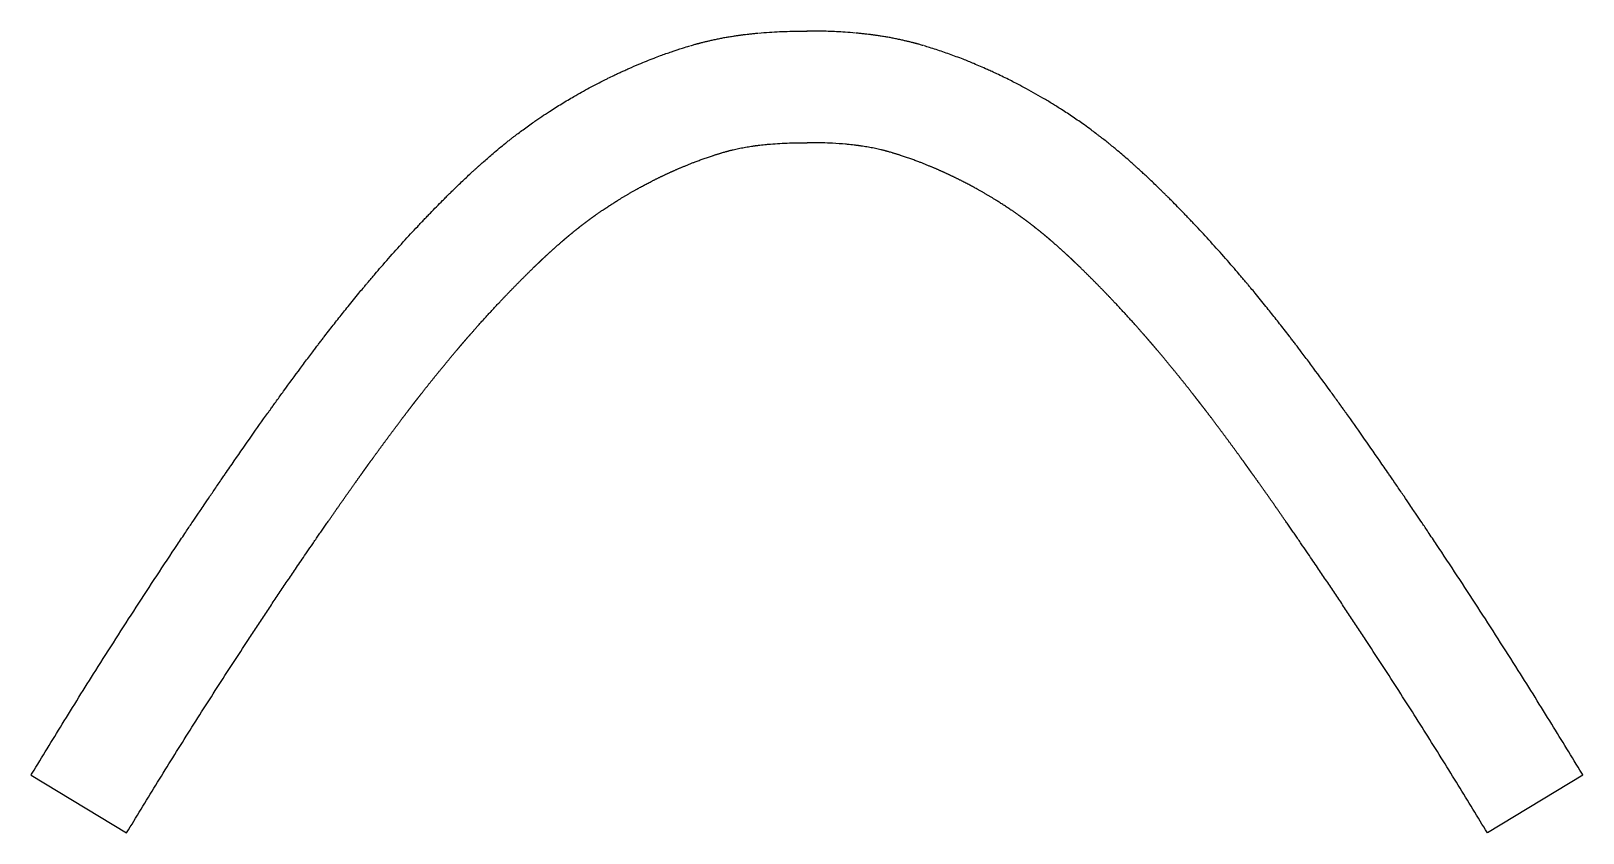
# Model space of a CAD drawing. Header units: millimetres. Extents: x -2789 to 12250, y -4440 to 7168.
# Drawn here: x 1975 to 2601, y 3019 to 3342 of the extents above; entities that cross this region are included whole.
import ezdxf

# ---------------------------------------------------------------- set-up
doc = ezdxf.new("R2010")
doc.units = ezdxf.units.MM
doc.header["$MEASUREMENT"] = 0

msp = doc.modelspace()

# ---------------------------------------------------------------- linework, layer by layer
for p, q in [((1975.04585, 3042.48698), (2013.5769, 3019.24137)), ((2600.62144, 3042.48698), (2562.0904, 3019.24137))]:
    msp.add_line(p, q)
at = {"color": 7, "linetype": 'Continuous'}
for points, knots in [([(2240.92229, 3336.61158), (2241.42501, 3336.75697), (2241.94028, 3336.90447), (2242.64018, 3337.10198), (2242.87116, 3337.16659), (2243.2698, 3337.27717), (2243.43936, 3337.32386), (2243.69596, 3337.39383), (2243.77891, 3337.41633), (2243.89969, 3337.44892), (2243.93424, 3337.45822), (2243.98441, 3337.4717), (2244.0008, 3337.4761), (2244.03758, 3337.48596), (2244.06751, 3337.49396), (2244.11428, 3337.50645), (2244.13476, 3337.51191), (2244.18427, 3337.5251), (2244.21242, 3337.53259), (2244.2682, 3337.54742), (2244.29591, 3337.55478), (2244.37848, 3337.57668), (2244.43282, 3337.59105), (2244.59197, 3337.63304), (2244.68945, 3337.65862), (2244.89212, 3337.7116), (2244.99635, 3337.73874), (2245.20764, 3337.79346), (2245.31292, 3337.82059), (2245.62724, 3337.90119), (2245.83377, 3337.9536), (2246.24555, 3338.05706), (2246.45193, 3338.1084), (2247.07282, 3338.26122), (2247.48792, 3338.36121), (2248.31613, 3338.55643), (2248.73025, 3338.65193), (2249.71793, 3338.87475), (2250.29729, 3339.00147), (2251.46921, 3339.24935), (2252.0523, 3339.36853), (2253.21296, 3339.59816), (2253.79131, 3339.70878), (2254.91397, 3339.91596), (2255.45757, 3340.01275), (2256.62231, 3340.21296), (2257.25251, 3340.31689), (2258.39229, 3340.49683), (2258.89687, 3340.57371), (2259.65058, 3340.68442), (2259.8965, 3340.71989), (2260.28292, 3340.77466), (2260.42347, 3340.79439), (2260.72805, 3340.83664), (2260.89337, 3340.85927), (2261.17321, 3340.89717), (2261.29521, 3340.91355), (2261.50772, 3340.94175), (2261.59419, 3340.95312), (2261.76381, 3340.97526), (2261.85098, 3340.98656), (2262.12121, 3341.02133), (2262.30765, 3341.04493), (2262.67654, 3341.09088), (2262.86105, 3341.11349), (2263.48203, 3341.18843), (2263.92454, 3341.23994), (2264.8831, 3341.34768), (2265.40359, 3341.40391), (2266.51083, 3341.51867), (2267.09575, 3341.57673), (2267.80417, 3341.64434), (2267.93035, 3341.65628), (2268.05642, 3341.66809)], [0.0049469751, 0.0049469751, 0.0049469751, 0.0049469751, 0.0548192393, 0.0548192393, 0.0812972154, 0.0812972154, 0.1033127945, 0.1033127945, 0.1135452916, 0.1135452916, 0.1185151523, 0.1185151523, 0.1213829772, 0.1213829772, 0.124250802, 0.124250802, 0.1271186268, 0.1271186268, 0.1299864516, 0.1299864516, 0.1328542764, 0.1328542764, 0.1385899261, 0.1385899261, 0.1500612253, 0.1500612253, 0.1615325246, 0.1615325246, 0.1730038239, 0.1730038239, 0.1959464224, 0.1959464224, 0.2188890209, 0.2188890209, 0.264774218, 0.264774218, 0.310659415, 0.310659415, 0.3740237904, 0.3740237904, 0.4373881658, 0.4373881658, 0.5007525412, 0.5007525412, 0.5601917195, 0.5601917195, 0.6294627688, 0.6294627688, 0.6838335657, 0.6838335657, 0.7103078836, 0.7103078836, 0.7257488127, 0.7257488127, 0.7423010755, 0.7423010755, 0.75621299, 0.75621299, 0.7668279344, 0.7668279344, 0.7774428789, 0.7774428789, 0.7986727677, 0.7986727677, 0.8199026566, 0.8199026566, 0.8696053687, 0.8696053687, 0.925329982, 0.925329982, 0.9845775726, 0.9845775726, 0.9974194251, 0.9974194251, 0.9974194251, 0.9974194251]), ([(2268.23803, 3341.68474), (2269.72649, 3341.81814), (2271.20245, 3341.93116), (2274.03561, 3342.11532), (2275.40213, 3342.18959), (2278.14549, 3342.31265), (2279.5192, 3342.36107), (2282.25345, 3342.43387), (2283.6163, 3342.45839), (2285.93067, 3342.48233), (2286.88432, 3342.48703), (2287.83581, 3342.48698)], [0.00007817154, 0.00007817154, 0.00007817154, 0.00007817154, 0.00433148743, 0.00433148743, 0.00830990933, 0.00830990933, 0.01228833123, 0.01228833123, 0.01626675313, 0.01626675313, 0.01906552462, 0.01906552462, 0.01906552462, 0.01906552462]), ([(2307.42927, 3341.68474), (2306.00222, 3341.81264), (2304.58409, 3341.92202), (2302.03582, 3342.09008), (2300.9059, 3342.15443), (2298.63272, 3342.26567), (2297.49537, 3342.31214), (2294.08359, 3342.42616), (2291.8219, 3342.46778), (2288.99116, 3342.48528), (2288.41094, 3342.48701), (2287.83149, 3342.48698)], [0.00007817154, 0.00007817154, 0.00007817154, 0.00007817154, 0.0041624689, 0.0041624689, 0.00746213453, 0.00746213453, 0.01076180017, 0.01076180017, 0.01736113144, 0.01736113144, 0.01906552462, 0.01906552462, 0.01906552462, 0.01906552462]), ([(2334.74501, 3336.61158), (2334.24229, 3336.75697), (2333.72702, 3336.90447), (2333.02711, 3337.10198), (2332.79614, 3337.16659), (2332.3975, 3337.27717), (2332.22794, 3337.32386), (2331.97134, 3337.39383), (2331.88839, 3337.41633), (2331.76761, 3337.44892), (2331.73306, 3337.45822), (2331.68289, 3337.4717), (2331.66649, 3337.4761), (2331.62972, 3337.48596), (2331.59979, 3337.49396), (2331.55302, 3337.50645), (2331.53254, 3337.51191), (2331.48302, 3337.5251), (2331.45488, 3337.53259), (2331.3991, 3337.54742), (2331.37139, 3337.55478), (2331.28881, 3337.57668), (2331.23447, 3337.59105), (2331.07533, 3337.63304), (2330.97785, 3337.65862), (2330.77518, 3337.7116), (2330.67095, 3337.73874), (2330.45965, 3337.79346), (2330.35438, 3337.82059), (2330.04005, 3337.90119), (2329.83353, 3337.9536), (2329.42175, 3338.05706), (2329.21537, 3338.1084), (2328.59448, 3338.26122), (2328.17937, 3338.36121), (2327.35117, 3338.55643), (2326.93705, 3338.65193), (2325.94937, 3338.87475), (2325.37, 3339.00147), (2324.19808, 3339.24935), (2323.615, 3339.36853), (2322.45434, 3339.59816), (2321.87599, 3339.70878), (2320.75333, 3339.91596), (2320.20972, 3340.01275), (2319.04499, 3340.21296), (2318.41478, 3340.31689), (2317.275, 3340.49683), (2316.77042, 3340.57371), (2316.01672, 3340.68442), (2315.7708, 3340.71989), (2315.38438, 3340.77466), (2315.24382, 3340.79439), (2314.93925, 3340.83664), (2314.77392, 3340.85927), (2314.49408, 3340.89717), (2314.37209, 3340.91355), (2314.15958, 3340.94175), (2314.07311, 3340.95312), (2313.90349, 3340.97526), (2313.81632, 3340.98656), (2313.54609, 3341.02133), (2313.35965, 3341.04493), (2312.99076, 3341.09088), (2312.80625, 3341.11349), (2312.18528, 3341.18843), (2311.74277, 3341.23994), (2310.78421, 3341.34768), (2310.26372, 3341.40391), (2309.15647, 3341.51867), (2308.57155, 3341.57673), (2307.86313, 3341.64434), (2307.73695, 3341.65628), (2307.61088, 3341.66809)], [0.0049469751, 0.0049469751, 0.0049469751, 0.0049469751, 0.0548192393, 0.0548192393, 0.0812972154, 0.0812972154, 0.1033127945, 0.1033127945, 0.1135452916, 0.1135452916, 0.1185151523, 0.1185151523, 0.1213829772, 0.1213829772, 0.124250802, 0.124250802, 0.1271186269, 0.1271186269, 0.1299864518, 0.1299864518, 0.1328542766, 0.1328542766, 0.1385899263, 0.1385899263, 0.1500612257, 0.1500612257, 0.1615325252, 0.1615325252, 0.1730038246, 0.1730038246, 0.1959464234, 0.1959464234, 0.2188890223, 0.2188890223, 0.26477422, 0.26477422, 0.3106594177, 0.3106594177, 0.3740237964, 0.3740237964, 0.4373881752, 0.4373881752, 0.5007525539, 0.5007525539, 0.5601917582, 0.5601917582, 0.6294633132, 0.6294633132, 0.6838338807, 0.6838338807, 0.7103079357, 0.7103079357, 0.7257488697, 0.7257488697, 0.7423011572, 0.7423011572, 0.7562130128, 0.7562130128, 0.7668279282, 0.7668279282, 0.7774428436, 0.7774428436, 0.7986726744, 0.7986726744, 0.8199025053, 0.8199025053, 0.8696047105, 0.8696047105, 0.9253298615, 0.9253298615, 0.9845774094, 0.9845774094, 0.9974194251, 0.9974194251, 0.9974194251, 0.9974194251]), ([(2053.33324, 3163.95854), (2054.57054, 3165.75609), (2055.78734, 3167.5187), (2059.37663, 3172.70217), (2061.68801, 3176.01864), (2066.14811, 3182.37364), (2068.29737, 3185.41292), (2070.59213, 3188.6313), (2070.81863, 3188.94866), (2071.27204, 3189.58335), (2071.47116, 3189.86184), (2071.87568, 3190.42696), (2072.05106, 3190.67184), (2072.37201, 3191.11962), (2072.53286, 3191.34389), (2073.13876, 3192.18811), (2073.58139, 3192.80369), (2074.97507, 3194.73831), (2075.92073, 3196.04562), (2079.15869, 3200.50317), (2081.41431, 3203.57546), (2084.75325, 3208.07263), (2085.8691, 3209.56665), (2087.52619, 3211.77182), (2088.0752, 3212.50015), (2088.9846, 3213.70278), (2089.34682, 3214.18078), (2089.90428, 3214.91483), (2090.09804, 3215.16966), (2090.37801, 3215.53749), (2090.46665, 3215.6539), (2090.6928, 3215.95065), (2090.83213, 3216.13332), (2091.14578, 3216.54421), (2091.32071, 3216.77315), (2091.65945, 3217.21598), (2091.82657, 3217.43419), (2092.16136, 3217.8709), (2092.32879, 3218.08907), (2092.83119, 3218.743), (2093.16627, 3219.17823), (2094.15561, 3220.46044), (2094.80831, 3221.30272), (2096.70083, 3223.73444), (2097.93565, 3225.30781), (2100.39088, 3228.40944), (2101.6106, 3229.93687), (2104.29273, 3233.26566), (2105.75099, 3235.05554), (2107.76671, 3237.50154), (2108.33371, 3238.18646), (2109.21146, 3239.24185), (2109.52383, 3239.61648), (2110.06786, 3240.26723), (2110.29698, 3240.54078), (2110.68635, 3241.00477), (2110.85777, 3241.20873), (2111.20886, 3241.62588), (2111.39155, 3241.84265), (2111.75082, 3242.26826), (2111.92946, 3242.47957), (2112.28705, 3242.9019), (2112.46601, 3243.11295), (2113.0034, 3243.74576), (2113.36242, 3244.16725), (2114.54391, 3245.5502), (2115.36786, 3246.50799), (2118.1505, 3249.72044), (2120.11816, 3251.955), (2124.0745, 3256.37445), (2126.06359, 3258.55976), (2129.01164, 3261.74477), (2129.9547, 3262.75565), (2131.36731, 3264.25797), (2131.84467, 3264.76356), (2132.72431, 3265.69143), (2133.1267, 3266.11448), (2133.94409, 3266.97106), (2134.36056, 3267.40605), (2135.18812, 3268.26735), (2135.60124, 3268.69581), (2136.83863, 3269.97461), (2137.65918, 3270.8166), (2139.30284, 3272.4914), (2140.12459, 3273.32277), (2141.42485, 3274.62877), (2141.9042, 3275.10819), (2142.57158, 3275.77281), (2142.758, 3275.95815), (2143.12783, 3276.32524), (2143.30995, 3276.50574), (2143.6929, 3276.88453), (2143.88838, 3277.07755), (2144.30019, 3277.48343), (2144.50521, 3277.68508), (2145.11762, 3278.28617), (2145.52042, 3278.67988), (2146.32664, 3279.46467), (2146.72748, 3279.85322), (2147.78095, 3280.87), (2148.42989, 3281.49184), (2149.71658, 3282.71584), (2150.35562, 3283.31924), (2151.58543, 3284.47141), (2152.17219, 3285.01711), (2153.11743, 3285.8896), (2153.47625, 3286.21923), (2154.1011, 3286.79045), (2154.36887, 3287.03433), (2154.85316, 3287.47387), (2155.06942, 3287.6696), (2155.42807, 3287.99297), (2155.55619, 3288.10827), (2155.8656, 3288.38623), (2156.05579, 3288.55671), (2156.70969, 3289.14111), (2157.17061, 3289.55016), (2158.85126, 3291.03168), (2160.06565, 3292.08255), (2162.11789, 3293.82504), (2162.96402, 3294.53368), (2164.64504, 3295.92184), (2165.48766, 3296.60767), (2166.59743, 3297.49801), (2166.87607, 3297.72047), (2167.33965, 3298.08872), (2167.53091, 3298.24011), (2167.91049, 3298.53945), (2168.10093, 3298.68911), (2168.67428, 3299.13806), (2169.0592, 3299.43736), (2169.76625, 3299.98343), (2170.09415, 3300.23524), (2170.74561, 3300.73249), (2171.07197, 3300.98012), (2172.05294, 3301.71997), (2172.70936, 3302.20912), (2174.80604, 3303.75278), (2176.25962, 3304.79512), (2178.25375, 3306.18811), (2178.77505, 3306.54891), (2179.82501, 3307.26905), (2180.35153, 3307.62689), (2181.93568, 3308.69366), (2182.99789, 3309.39587), (2185.68234, 3311.13781), (2187.31543, 3312.16766), (2190.59088, 3314.17543), (2192.2422, 3315.15918), (2195.94118, 3317.30025), (2197.99291, 3318.44641), (2202.15117, 3320.68614), (2204.25252, 3321.77642), (2206.76017, 3323.03007), (2207.15847, 3323.22778), (2208.35488, 3323.81741), (2209.1696, 3324.21307), (2210.47796, 3324.83892), (2210.97019, 3325.0723), (2211.94298, 3325.52953), (2212.4297, 3325.75637), (2213.39743, 3326.20324), (2213.8811, 3326.42457), (2214.93143, 3326.90073), (2215.49886, 3327.15511), (2217.40309, 3327.99947), (2218.74574, 3328.57925), (2222.12719, 3329.99946), (2224.15551, 3330.81523), (2227.0449, 3331.92554), (2227.90104, 3332.24803), (2229.50757, 3332.84081), (2230.24905, 3333.10946), (2231.73902, 3333.63964), (2232.48435, 3333.89995), (2234.72151, 3334.66639), (2236.21449, 3335.15804), (2238.65939, 3335.92988), (2239.61027, 3336.22186), (2240.56191, 3336.50572)], [0.0000881401, 0.0000881401, 0.0000881401, 0.0000881401, 0.0230739635, 0.0230739635, 0.0690456102, 0.0690456102, 0.1150172569, 0.1150172569, 0.1200936687, 0.1200936687, 0.1251700805, 0.1251700805, 0.1281846068, 0.1281846068, 0.1311991331, 0.1311991331, 0.1395234172, 0.1395234172, 0.1575039871, 0.1575039871, 0.2015762351, 0.2015762351, 0.2240403098, 0.2240403098, 0.2352663191, 0.2352663191, 0.2427415255, 0.2427415255, 0.2467575155, 0.2467575155, 0.2486801413, 0.2486801413, 0.251368395, 0.251368395, 0.2544087226, 0.2544087226, 0.2574490501, 0.2574490501, 0.2604893777, 0.2604893777, 0.2665700328, 0.2665700328, 0.2784886453, 0.2784886453, 0.3012369814, 0.3012369814, 0.3239853174, 0.3239853174, 0.3515314434, 0.3515314434, 0.3623577162, 0.3623577162, 0.3683407153, 0.3683407153, 0.3727793236, 0.3727793236, 0.3759547277, 0.3759547277, 0.3791301317, 0.3791301317, 0.3823055358, 0.3823055358, 0.3854809399, 0.3854809399, 0.3918317481, 0.3918317481, 0.4063701133, 0.4063701133, 0.440811039, 0.440811039, 0.4752519647, 0.4752519647, 0.4915172493, 0.4915172493, 0.4996024302, 0.4996024302, 0.5063158459, 0.5063158459, 0.5131267534, 0.5131267534, 0.5199376608, 0.5199376608, 0.5335594757, 0.5335594757, 0.5471812905, 0.5471812905, 0.5551405405, 0.5551405405, 0.5582412476, 0.5582412476, 0.5613419548, 0.5613419548, 0.5644426619, 0.5644426619, 0.567543369, 0.567543369, 0.5737447833, 0.5737447833, 0.5799461975, 0.5799461975, 0.590099908, 0.590099908, 0.6002536185, 0.6002536185, 0.6097623257, 0.6097623257, 0.6156224412, 0.6156224412, 0.619991742, 0.619991742, 0.6237206804, 0.6237206804, 0.6257319001, 0.6257319001, 0.6284740241, 0.6284740241, 0.6353004861, 0.6353004861, 0.6533233417, 0.6533233417, 0.6659585612, 0.6659585612, 0.6785937807, 0.6785937807, 0.6828371961, 0.6828371961, 0.6856612957, 0.6856612957, 0.6884853954, 0.6884853954, 0.6941335947, 0.6941335947, 0.6987861239, 0.6987861239, 0.7034386532, 0.7034386532, 0.7127437116, 0.7127437116, 0.7330527246, 0.7330527246, 0.7403138322, 0.7403138322, 0.7475749398, 0.7475749398, 0.762097155, 0.762097155, 0.7840690908, 0.7840690908, 0.8060410267, 0.8060410267, 0.8328943956, 0.8328943956, 0.8597477645, 0.8597477645, 0.8648107953, 0.8648107953, 0.8749368568, 0.8749368568, 0.8809949491, 0.8809949491, 0.8868481763, 0.8868481763, 0.8927014035, 0.8927014035, 0.8995632709, 0.8995632709, 0.9159230959, 0.9159230959, 0.9407251934, 0.9407251934, 0.9511604964, 0.9511604964, 0.9602951395, 0.9602951395, 0.9694297827, 0.9694297827, 0.987699069, 0.987699069, 0.9993125159, 0.9993125159, 0.9993125159, 0.9993125159]), ([(2522.33406, 3163.95854), (2521.09676, 3165.75609), (2519.87996, 3167.5187), (2516.29066, 3172.70217), (2513.97929, 3176.01864), (2509.51919, 3182.37364), (2507.36993, 3185.41292), (2505.07517, 3188.6313), (2504.84867, 3188.94866), (2504.39525, 3189.58335), (2504.19614, 3189.86184), (2503.79162, 3190.42696), (2503.61623, 3190.67184), (2503.29529, 3191.11962), (2503.13444, 3191.34389), (2502.52854, 3192.18811), (2502.08591, 3192.80369), (2500.69223, 3194.73831), (2499.74657, 3196.04562), (2496.5086, 3200.50317), (2494.25299, 3203.57546), (2490.91405, 3208.07263), (2489.7982, 3209.56665), (2488.14111, 3211.77182), (2487.59209, 3212.50015), (2486.68269, 3213.70278), (2486.32048, 3214.18078), (2485.76301, 3214.91483), (2485.56926, 3215.16966), (2485.28929, 3215.53749), (2485.20065, 3215.6539), (2484.9745, 3215.95065), (2484.83517, 3216.13332), (2484.52152, 3216.54421), (2484.34659, 3216.77315), (2484.00785, 3217.21597), (2483.84073, 3217.43419), (2483.50594, 3217.8709), (2483.3385, 3218.08907), (2482.83611, 3218.743), (2482.50102, 3219.17823), (2481.51169, 3220.46044), (2480.85899, 3221.30272), (2478.96646, 3223.73444), (2477.73165, 3225.30781), (2475.27642, 3228.40945), (2474.0567, 3229.93687), (2471.37455, 3233.26567), (2469.91628, 3235.05557), (2467.90058, 3237.50156), (2467.3336, 3238.18644), (2466.45587, 3239.24181), (2466.1435, 3239.61644), (2465.59947, 3240.26719), (2465.37034, 3240.54075), (2464.98103, 3241.00467), (2464.80968, 3241.20855), (2464.45872, 3241.62554), (2464.27611, 3241.84222), (2463.91697, 3242.26768), (2463.73839, 3242.47891), (2463.38093, 3242.90109), (2463.20204, 3243.11207), (2462.66485, 3243.74464), (2462.30597, 3244.16598), (2461.1243, 3245.54913), (2460.30005, 3246.50729), (2457.51803, 3249.71902), (2455.55131, 3251.95253), (2451.59687, 3256.36994), (2449.60874, 3258.55426), (2446.65563, 3261.74482), (2445.70654, 3262.76217), (2444.29106, 3264.26743), (2443.81671, 3264.76981), (2442.94713, 3265.68705), (2442.55171, 3266.10279), (2441.74234, 3266.95104), (2441.32673, 3267.38518), (2440.50082, 3268.24488), (2440.08852, 3268.67254), (2438.85358, 3269.94899), (2438.03466, 3270.78942), (2436.39434, 3272.46109), (2435.57424, 3273.29093), (2434.27324, 3274.59793), (2433.79155, 3275.07979), (2433.00177, 3275.86642), (2432.69689, 3276.16925), (2432.09374, 3276.76677), (2431.76425, 3277.09226), (2431.0896, 3277.75655), (2430.75559, 3278.08429), (2430.09116, 3278.73409), (2429.75984, 3279.057), (2428.7701, 3280.01833), (2428.11488, 3280.65031), (2426.8941, 3281.81925), (2426.33102, 3282.35499), (2425.20789, 3283.41657), (2424.6488, 3283.94144), (2423.63291, 3284.88865), (2423.17227, 3285.31568), (2422.25686, 3286.15917), (2421.80237, 3286.57541), (2421.09231, 3287.22166), (2420.84279, 3287.44797), (2420.49673, 3287.76076), (2420.39204, 3287.85524), (2420.18365, 3288.04298), (2420.07774, 3288.13825), (2419.79983, 3288.38789), (2419.61877, 3288.5502), (2419.04577, 3289.06237), (2418.65529, 3289.40934), (2417.87422, 3290.09943), (2417.48424, 3290.442), (2416.31563, 3291.46247), (2415.53733, 3292.13398), (2413.99108, 3293.45199), (2413.21902, 3294.10203), (2411.88613, 3295.20992), (2411.3291, 3295.6686), (2410.38062, 3296.44218), (2409.99066, 3296.75806), (2409.33243, 3297.28771), (2409.06033, 3297.50563), (2408.24497, 3298.15546), (2407.68679, 3298.59585), (2406.79485, 3299.29215), (2406.46302, 3299.54964), (2405.82216, 3300.04407), (2405.50613, 3300.28654), (2404.88049, 3300.76376), (2404.56709, 3301.00145), (2403.62515, 3301.71174), (2402.99489, 3302.18153), (2401.45729, 3303.31445), (2400.54581, 3303.975), (2398.87419, 3305.16655), (2398.11351, 3305.70136), (2396.59947, 3306.7518), (2395.83921, 3307.27235), (2393.54881, 3308.81989), (2392.00905, 3309.83279), (2389.22101, 3311.61798), (2387.97554, 3312.39822), (2385.48126, 3313.9274), (2384.22623, 3314.68031), (2380.43794, 3316.90388), (2377.88463, 3318.33789), (2374.18437, 3320.32377), (2373.07189, 3320.90915), (2371.19283, 3321.8785), (2370.43188, 3322.26575), (2368.79903, 3323.0856), (2367.93129, 3323.51471), (2366.15673, 3324.37787), (2365.26132, 3324.80627), (2363.72726, 3325.52862), (2363.08516, 3325.82762), (2361.8082, 3326.41503), (2361.17004, 3326.70505), (2359.61914, 3327.40113), (2358.71548, 3327.79947), (2356.9008, 3328.58524), (2355.99291, 3328.97119), (2353.6267, 3329.95816), (2352.17661, 3330.54451), (2349.82432, 3331.4657), (2348.92547, 3331.81058), (2346.22728, 3332.82415), (2344.44245, 3333.46601), (2340.86335, 3334.69679), (2339.0716, 3335.2844), (2336.55374, 3336.06886), (2335.82978, 3336.28964), (2335.10539, 3336.50572)], [0.0000881401, 0.0000881401, 0.0000881401, 0.0000881401, 0.0230739635, 0.0230739635, 0.0690456102, 0.0690456102, 0.1150172569, 0.1150172569, 0.1200936687, 0.1200936687, 0.1251700805, 0.1251700805, 0.1281846068, 0.1281846068, 0.1311991331, 0.1311991331, 0.1395234172, 0.1395234172, 0.1575039871, 0.1575039871, 0.2015762351, 0.2015762351, 0.2240403098, 0.2240403098, 0.2352663191, 0.2352663191, 0.2427415254, 0.2427415254, 0.2467575157, 0.2467575157, 0.2486801416, 0.2486801416, 0.2513683885, 0.2513683885, 0.2544087174, 0.2544087174, 0.2574490463, 0.2574490463, 0.2604893752, 0.2604893752, 0.2665700329, 0.2665700329, 0.2784886501, 0.2784886501, 0.301236989, 0.301236989, 0.3239853279, 0.3239853279, 0.3515316899, 0.3515316899, 0.3623574913, 0.3623574913, 0.368340525, 0.368340525, 0.3727791827, 0.3727791827, 0.3759534146, 0.3759534146, 0.3791276465, 0.3791276465, 0.3823018784, 0.3823018784, 0.3854761103, 0.3854761103, 0.3918245741, 0.3918245741, 0.4063683106, 0.4063683106, 0.4407929316, 0.4407929316, 0.4752175527, 0.4752175527, 0.4915866436, 0.4915866436, 0.4996176001, 0.4996176001, 0.5062154801, 0.5062154801, 0.5130125157, 0.5130125157, 0.5198095512, 0.5198095512, 0.5334036223, 0.5334036223, 0.5469976933, 0.5469976933, 0.5549964481, 0.5549964481, 0.5600865822, 0.5600865822, 0.5651767163, 0.5651767163, 0.5702668504, 0.5702668504, 0.5753569845, 0.5753569845, 0.5855372528, 0.5855372528, 0.5944504347, 0.5944504347, 0.6033636166, 0.6033636166, 0.6108278518, 0.6108278518, 0.6182677303, 0.6182677303, 0.6224757777, 0.6224757777, 0.6241300681, 0.6241300681, 0.6257843585, 0.6257843585, 0.6283948275, 0.6283948275, 0.634168178, 0.634168178, 0.6399415285, 0.6399415285, 0.6514862653, 0.6514862653, 0.6630310021, 0.6630310021, 0.6714337327, 0.6714337327, 0.6772964209, 0.6772964209, 0.6814368736, 0.6814368736, 0.689717779, 0.689717779, 0.6945765508, 0.6945765508, 0.699043701, 0.699043701, 0.7035108512, 0.7035108512, 0.7124451515, 0.7124451515, 0.7252352906, 0.7252352906, 0.7357446605, 0.7357446605, 0.7462540304, 0.7462540304, 0.7672727702, 0.7672727702, 0.7840053674, 0.7840053674, 0.8007379646, 0.8007379646, 0.8342031589, 0.8342031589, 0.848483994, 0.848483994, 0.8582032973, 0.8582032973, 0.8692823791, 0.8692823791, 0.8803614609, 0.8803614609, 0.8880864143, 0.8880864143, 0.8958113677, 0.8958113677, 0.9068676761, 0.9068676761, 0.9179239846, 0.9179239846, 0.9356643507, 0.9356643507, 0.9466259371, 0.9466259371, 0.96854911, 0.96854911, 0.9904722828, 0.9904722828, 0.9993125159, 0.9993125159, 0.9993125159, 0.9993125159]), ([(2303.41234, 3296.86438), (2301.66325, 3297.02114), (2299.912, 3297.1425), (2296.74462, 3297.30774), (2295.35934, 3297.36296), (2292.56609, 3297.4429), (2291.15198, 3297.46794), (2289.0967, 3297.48455), (2288.46645, 3297.48701), (2287.83365, 3297.48698)], [0.00007817154, 0.00007817154, 0.00007817154, 0.00007817154, 0.00681057953, 0.00681057953, 0.01183370575, 0.01183370575, 0.01685683197, 0.01685683197, 0.01906552462, 0.01906552462, 0.01906552462, 0.01906552462]), ([(1975.04585, 3042.48698), (1975.21134, 3042.76128), (1975.37688, 3043.03555), (1979.53131, 3049.91562), (1983.5562, 3056.50999), (1992.0738, 3070.31767), (1996.57357, 3077.52836), (2006.50854, 3093.26557), (2011.96156, 3101.78544), (2022.95853, 3118.73422), (2028.50496, 3127.16681), (2035.19204, 3137.19646), (2036.30838, 3138.86625), (2038.25189, 3141.76531), (2039.07671, 3142.9932), (2040.58988, 3145.24118), (2041.27729, 3146.26068), (2042.37915, 3147.89215), (2042.7899, 3148.49977), (2043.72062, 3149.8754), (2044.2439, 3150.64797), (2045.53786, 3152.55488), (2046.32608, 3153.71377), (2048.01307, 3156.18867), (2048.90937, 3157.50106), (2050.29833, 3159.53135), (2050.75269, 3160.19501), (2051.55844, 3161.3711), (2051.90567, 3161.87768), (2052.60452, 3162.89672), (2052.95402, 3163.40613), (2053.29966, 3163.90969)], [0.90671888082, 0.90671888082, 0.90671888082, 0.90671888082, 0.90735466695, 0.90735466695, 0.9226686669, 0.9226686669, 0.93945341105, 0.93945341105, 0.95947253638, 0.95947253638, 0.97949166171, 0.97949166171, 0.98350164598, 0.98350164598, 0.98644459865, 0.98644459865, 0.98885877592, 0.98885877592, 0.99029172197, 0.99029172197, 0.99211757298, 0.99211757298, 0.99461989407, 0.99461989407, 0.99712221516, 0.99712221516, 0.99829786951, 0.99829786951, 0.99915808644, 0.99915808644, 0.99998888687, 0.99998888687, 0.99998888687, 0.99998888687]), ([(2600.62144, 3042.48698), (2600.45596, 3042.76128), (2600.29042, 3043.03555), (2596.13599, 3049.91562), (2592.1111, 3056.50999), (2583.5935, 3070.31766), (2579.09373, 3077.52836), (2569.15876, 3093.26557), (2563.70574, 3101.78543), (2552.70878, 3118.73421), (2547.16234, 3127.1668), (2540.47527, 3137.19644), (2539.35894, 3138.86623), (2537.41541, 3141.76531), (2536.59057, 3142.99322), (2535.07739, 3145.24123), (2534.38997, 3146.26074), (2533.28816, 3147.89213), (2532.87746, 3148.49967), (2531.94679, 3149.87523), (2531.42352, 3150.6478), (2530.12957, 3152.55468), (2529.34137, 3153.71355), (2527.65442, 3156.18838), (2526.75814, 3157.50074), (2525.36918, 3159.53104), (2524.9148, 3160.19473), (2524.10901, 3161.37088), (2523.76176, 3161.87749), (2523.06285, 3162.89661), (2522.71332, 3163.40608), (2522.36764, 3163.90969)], [0.90671888082, 0.90671888082, 0.90671888082, 0.90671888082, 0.9073546667, 0.9073546667, 0.92266866622, 0.92266866622, 0.93945340985, 0.93945340985, 0.95947253057, 0.95947253057, 0.9794916513, 0.9794916513, 0.98350162341, 0.98350162341, 0.98644464261, 0.98644464261, 0.98885881999, 0.98885881999, 0.99029158631, 0.99029158631, 0.9921174386, 0.9921174386, 0.99461972368, 0.99461972368, 0.99712200876, 0.99712200876, 0.99829772792, 0.99829772792, 0.99915799679, 0.99915799679, 0.99998888687, 0.99998888687, 0.99998888687, 0.99998888687])]:
    msp.add_open_spline(points, degree=3, knots=knots, dxfattribs=at)
at = {"color": 7, "linetype": 'Continuous', "lineweight": 25}
for points, degree, knots in [([(2253.42468, 3293.38323), (2253.68395, 3293.45821), (2254.23257, 3293.61584), (2254.87736, 3293.79806), (2255.32103, 3293.92091), (2255.55085, 3293.98342), (2255.66231, 3294.01337), (2255.69903, 3294.0232), (2255.86633, 3294.06777), (2256.06773, 3294.12096), (2256.45535, 3294.22216), (2256.91871, 3294.34066), (2257.47094, 3294.47812), (2258.19944, 3294.65433), (2259.12653, 3294.86888), (2260.61983, 3295.19423), (2262.1792, 3295.5019), (2263.66673, 3295.76626), (2264.82601, 3295.95762), (2265.80652, 3296.10713), (2266.51175, 3296.20808), (2266.90732, 3296.26296), (2267.23549, 3296.30742), (2267.46544, 3296.33786), (2267.82093, 3296.38394), (2268.45594, 3296.46338), (2269.46024, 3296.58085), (2270.77511, 3296.72161), (2271.77147, 3296.81908), (2272.25496, 3296.86438)], 3, [0.0049469751, 0.0049469751, 0.0049469751, 0.0049469751, 0.0359617391, 0.0669765032, 0.0979912673, 0.1134986493, 0.1212523403, 0.1251291858, 0.1290060313, 0.1445134134, 0.1600207954, 0.1910355595, 0.2220503235, 0.2530650876, 0.3150946157, 0.3771241438, 0.5011832001, 0.5632127282, 0.6252422563, 0.6872717845, 0.7182865485, 0.7337939306, 0.7493013126, 0.7648086946, 0.7803160767, 0.8113308407, 0.8733603688, 0.935389897, 0.9974194251, 0.9974194251, 0.9974194251, 0.9974194251]), ([(2272.25496, 3296.86438), (2273.49386, 3296.97542), (2275.94403, 3297.15972), (2281.09938, 3297.41821), (2285.11327, 3297.4871), (2287.83316, 3297.48698), (2287.83365, 3297.48698)], 3, [0.00007817154, 0.00007817154, 0.00007817154, 0.00007817154, 0.00482458193, 0.00957099233, 0.01906381312, 0.01906552462, 0.01906552462, 0.01906552462, 0.01906552462]), ([(2322.24262, 3293.38323), (2321.98335, 3293.45821), (2321.43472, 3293.61584), (2320.78993, 3293.79806), (2320.34627, 3293.92091), (2320.11645, 3293.98342), (2320.00499, 3294.01337), (2319.96826, 3294.0232), (2319.80097, 3294.06777), (2319.59957, 3294.12096), (2319.21195, 3294.22216), (2318.74859, 3294.34066), (2318.19636, 3294.47812), (2317.46786, 3294.65433), (2316.54077, 3294.86888), (2315.04746, 3295.19423), (2313.4881, 3295.5019), (2312.00056, 3295.76626), (2310.84128, 3295.95762), (2309.86078, 3296.10713), (2309.15555, 3296.20808), (2308.75998, 3296.26296), (2308.43181, 3296.30742), (2308.20185, 3296.33786), (2307.84637, 3296.38394), (2307.21136, 3296.46338), (2306.20705, 3296.58085), (2304.89218, 3296.72161), (2303.89583, 3296.81908), (2303.41234, 3296.86438)], 3, [0.0049469751, 0.0049469751, 0.0049469751, 0.0049469751, 0.0359617391, 0.0669765032, 0.0979912673, 0.1134986493, 0.1212523403, 0.1251291858, 0.1290060313, 0.1445134134, 0.1600207954, 0.1910355595, 0.2220503235, 0.2530650876, 0.3150946157, 0.3771241438, 0.5011832001, 0.5632127282, 0.6252422563, 0.6872717845, 0.7182865485, 0.7337939306, 0.7493013126, 0.7648086946, 0.7803160767, 0.8113308407, 0.8733603688, 0.935389897, 0.9974194251, 0.9974194251, 0.9974194251, 0.9974194251]), ([(2090.40083, 3138.44397), (2094.11296, 3143.83696), (2099.28067, 3151.24989), (2102.03942, 3155.17909), (2104.18632, 3158.22129), (2106.01178, 3160.79408), (2107.16018, 3162.40573), (2107.7268, 3163.19918), (2108.04258, 3163.64087), (2108.28128, 3163.97451), (2108.59533, 3164.41311), (2108.97147, 3164.93796), (2109.65142, 3165.88551), (2111.00137, 3167.7618), (2113.07789, 3170.63259), (2115.41381, 3173.83839), (2117.71251, 3176.96921), (2119.97375, 3180.02482), (2122.19714, 3183.00482), (2124.10996, 3185.54687), (2125.3218, 3187.1468), (2125.99459, 3188.03203), (2126.51145, 3188.71065), (2127.13751, 3189.53057), (2127.89824, 3190.52405), (2129.2681, 3192.30573), (2131.37949, 3195.02887), (2133.76642, 3198.07231), (2136.71633, 3201.78945), (2140.19477, 3206.09279), (2142.75708, 3209.20247), (2144.02538, 3210.7265), (2144.72898, 3211.56769), (2145.27919, 3212.22331), (2145.89173, 3212.95061), (2146.64927, 3213.84672), (2148.0177, 3215.45656), (2150.76173, 3218.64904), (2155.0571, 3223.53616), (2159.38581, 3228.31568), (2162.50065, 3231.6775), (2164.98266, 3234.31614), (2167.59091, 3237.04633), (2170.16558, 3239.69829), (2172.41114, 3241.97403), (2173.84798, 3243.4122), (2174.6473, 3244.20721), (2175.27405, 3244.82803), (2175.97008, 3245.51435), (2176.82515, 3246.35308), (2178.34582, 3247.83308), (2180.6449, 3250.03442), (2182.85487, 3252.10186), (2184.2293, 3253.36405), (2184.98383, 3254.0502), (2185.56365, 3254.57413), (2186.23642, 3255.17771), (2187.06606, 3255.91616), (2188.54929, 3257.22097), (2190.8172, 3259.1682), (2193.03105, 3261.00583), (2194.58512, 3262.26187), (2196.10479, 3263.4681), (2198.36419, 3265.21007), (2201.62449, 3267.6246), (2207.68067, 3271.84592), (2216.06405, 3277.02912), (2222.59664, 3280.5994), (2226.30107, 3282.49705), (2229.28404, 3283.95971), (2232.41903, 3285.42807), (2236.27161, 3287.14583), (2241.59932, 3289.34239), (2249.06767, 3292.0836), (2253.42468, 3293.38323)], 2, [0.0000881401, 0.0000881401, 0.0000881401, 0.0469267827, 0.070346104, 0.0859589849, 0.1015718658, 0.1132815264, 0.1191363568, 0.1220637719, 0.124015382, 0.1259669921, 0.1279186023, 0.1308460174, 0.1367008477, 0.1484105084, 0.1640233893, 0.1796362701, 0.195249151, 0.2108620319, 0.2264749128, 0.2381845734, 0.2440394037, 0.247942624, 0.2518458442, 0.2557490644, 0.2616038947, 0.2733135554, 0.2889264362, 0.3045393171, 0.3279586384, 0.3513779597, 0.3630876204, 0.3689424507, 0.3728456709, 0.3767488911, 0.3806521114, 0.3865069417, 0.3982166023, 0.4216359237, 0.4528616854, 0.4762810067, 0.4918938876, 0.5075067684, 0.5231196493, 0.5387325302, 0.5504421908, 0.5562970212, 0.5602002414, 0.5641034616, 0.5680066818, 0.5738615122, 0.5855711728, 0.6011840537, 0.6128937143, 0.6187485447, 0.6226517649, 0.6265549851, 0.6304582053, 0.6363130356, 0.6480226963, 0.6636355772, 0.6753452378, 0.6831516783, 0.6948613389, 0.7104742198, 0.7338935411, 0.7807321837, 0.8275708263, 0.8509901476, 0.8666030285, 0.8822159094, 0.8978287902, 0.9212481115, 0.9524738733, 0.9993125159, 0.9993125159, 0.9993125159]), ([(2485.26647, 3138.44397), (2481.55433, 3143.83696), (2476.38663, 3151.24989), (2473.62788, 3155.17909), (2471.48098, 3158.22129), (2469.65552, 3160.79408), (2468.50712, 3162.40573), (2467.94049, 3163.19918), (2467.62472, 3163.64087), (2467.38602, 3163.97451), (2467.07197, 3164.41311), (2466.69583, 3164.93796), (2466.01588, 3165.88551), (2464.66593, 3167.7618), (2462.58941, 3170.63259), (2460.25349, 3173.83839), (2457.95479, 3176.96921), (2455.69355, 3180.02482), (2453.47015, 3183.00482), (2451.55733, 3185.54687), (2450.3455, 3187.1468), (2449.67271, 3188.03203), (2449.15585, 3188.71065), (2448.52979, 3189.53057), (2447.76906, 3190.52405), (2446.3992, 3192.30573), (2444.28781, 3195.02887), (2441.90088, 3198.07231), (2438.95097, 3201.78945), (2435.47253, 3206.09279), (2432.91021, 3209.20247), (2431.64192, 3210.7265), (2430.93832, 3211.56769), (2430.38811, 3212.22331), (2429.77557, 3212.95061), (2429.01803, 3213.84672), (2427.6496, 3215.45656), (2424.90557, 3218.64904), (2420.6102, 3223.53616), (2416.28148, 3228.31568), (2413.16665, 3231.6775), (2410.68464, 3234.31614), (2408.07639, 3237.04633), (2405.50172, 3239.69829), (2403.25615, 3241.97403), (2401.81932, 3243.4122), (2401.02, 3244.20721), (2400.39325, 3244.82803), (2399.69722, 3245.51435), (2398.84214, 3246.35308), (2397.32148, 3247.83308), (2395.0224, 3250.03442), (2392.81243, 3252.10186), (2391.438, 3253.36405), (2390.68347, 3254.0502), (2390.10364, 3254.57413), (2389.43087, 3255.17771), (2388.60124, 3255.91616), (2387.11801, 3257.22097), (2384.8501, 3259.1682), (2382.63625, 3261.00583), (2381.08218, 3262.26187), (2379.56251, 3263.4681), (2377.3031, 3265.21007), (2374.04281, 3267.6246), (2367.98663, 3271.84592), (2359.60324, 3277.02912), (2353.07066, 3280.5994), (2349.36623, 3282.49705), (2346.38325, 3283.95971), (2343.24827, 3285.42807), (2339.39568, 3287.14583), (2334.06798, 3289.34239), (2326.59962, 3292.0836), (2322.24262, 3293.38323)], 2, [0.0000881401, 0.0000881401, 0.0000881401, 0.0469267827, 0.070346104, 0.0859589849, 0.1015718658, 0.1132815264, 0.1191363568, 0.1220637719, 0.124015382, 0.1259669921, 0.1279186023, 0.1308460174, 0.1367008477, 0.1484105084, 0.1640233893, 0.1796362701, 0.195249151, 0.2108620319, 0.2264749128, 0.2381845734, 0.2440394037, 0.247942624, 0.2518458442, 0.2557490644, 0.2616038947, 0.2733135554, 0.2889264362, 0.3045393171, 0.3279586384, 0.3513779597, 0.3630876204, 0.3689424507, 0.3728456709, 0.3767488911, 0.3806521114, 0.3865069417, 0.3982166023, 0.4216359237, 0.4528616854, 0.4762810067, 0.4918938876, 0.5075067684, 0.5231196493, 0.5387325302, 0.5504421908, 0.5562970212, 0.5602002414, 0.5641034616, 0.5680066818, 0.5738615122, 0.5855711728, 0.6011840537, 0.6128937143, 0.6187485447, 0.6226517649, 0.6265549851, 0.6304582053, 0.6363130356, 0.6480226963, 0.6636355772, 0.6753452378, 0.6831516783, 0.6948613389, 0.7104742198, 0.7338935411, 0.7807321837, 0.8275708263, 0.8509901476, 0.8666030285, 0.8822159094, 0.8978287902, 0.9212481115, 0.9524738733, 0.9993125159, 0.9993125159, 0.9993125159]), ([(2013.5769, 3019.24137), (2017.44608, 3025.65478), (2025.37723, 3038.66221), (2035.51675, 3054.9413), (2043.81026, 3068.04332), (2050.07496, 3077.83485), (2056.38051, 3087.58563), (2061.66876, 3095.67675), (2065.91658, 3102.12446), (2069.10954, 3106.94534), (2072.30821, 3111.74933), (2075.51198, 3116.53545), (2078.20889, 3120.54288), (2080.41541, 3123.80815), (2082.05322, 3126.2263), (2083.83907, 3128.85301), (2085.82739, 3131.76772), (2087.64322, 3134.42219), (2089.18328, 3136.66951), (2089.99861, 3137.85798), (2090.40083, 3138.44397)], 3, [0.90671887628, 0.90671887628, 0.90671887628, 0.90671887628, 0.9218654711, 0.93749015426, 0.94530249583, 0.95311483741, 0.96092717899, 0.96873952056, 0.97264569135, 0.97655186214, 0.98045803293, 0.98436420372, 0.98827037451, 0.9902234599, 0.99217654529, 0.99412963069, 0.99608271608, 0.99803580148, 0.99901234417, 0.99998888687, 0.99998888687, 0.99998888687, 0.99998888687]), ([(2562.0904, 3019.24137), (2558.22122, 3025.65478), (2550.29007, 3038.66221), (2540.15055, 3054.9413), (2531.85704, 3068.04332), (2525.59234, 3077.83485), (2519.28679, 3087.58563), (2513.99854, 3095.67675), (2509.75071, 3102.12446), (2506.55776, 3106.94534), (2503.35909, 3111.74933), (2500.15532, 3116.53545), (2497.4584, 3120.54288), (2495.25189, 3123.80815), (2493.61408, 3126.2263), (2491.82823, 3128.85301), (2489.83991, 3131.76772), (2488.02408, 3134.42219), (2486.48402, 3136.66951), (2485.66869, 3137.85798), (2485.26647, 3138.44397)], 3, [0.90671887628, 0.90671887628, 0.90671887628, 0.90671887628, 0.9218654711, 0.93749015426, 0.94530249583, 0.95311483741, 0.96092717899, 0.96873952056, 0.97264569135, 0.97655186214, 0.98045803293, 0.98436420372, 0.98827037451, 0.9902234599, 0.99217654529, 0.99412963069, 0.99608271608, 0.99803580148, 0.99901234417, 0.99998888687, 0.99998888687, 0.99998888687, 0.99998888687])]:
    msp.add_open_spline(points, degree=degree, knots=knots, dxfattribs=at)

doc.saveas('drawing.dxf')
